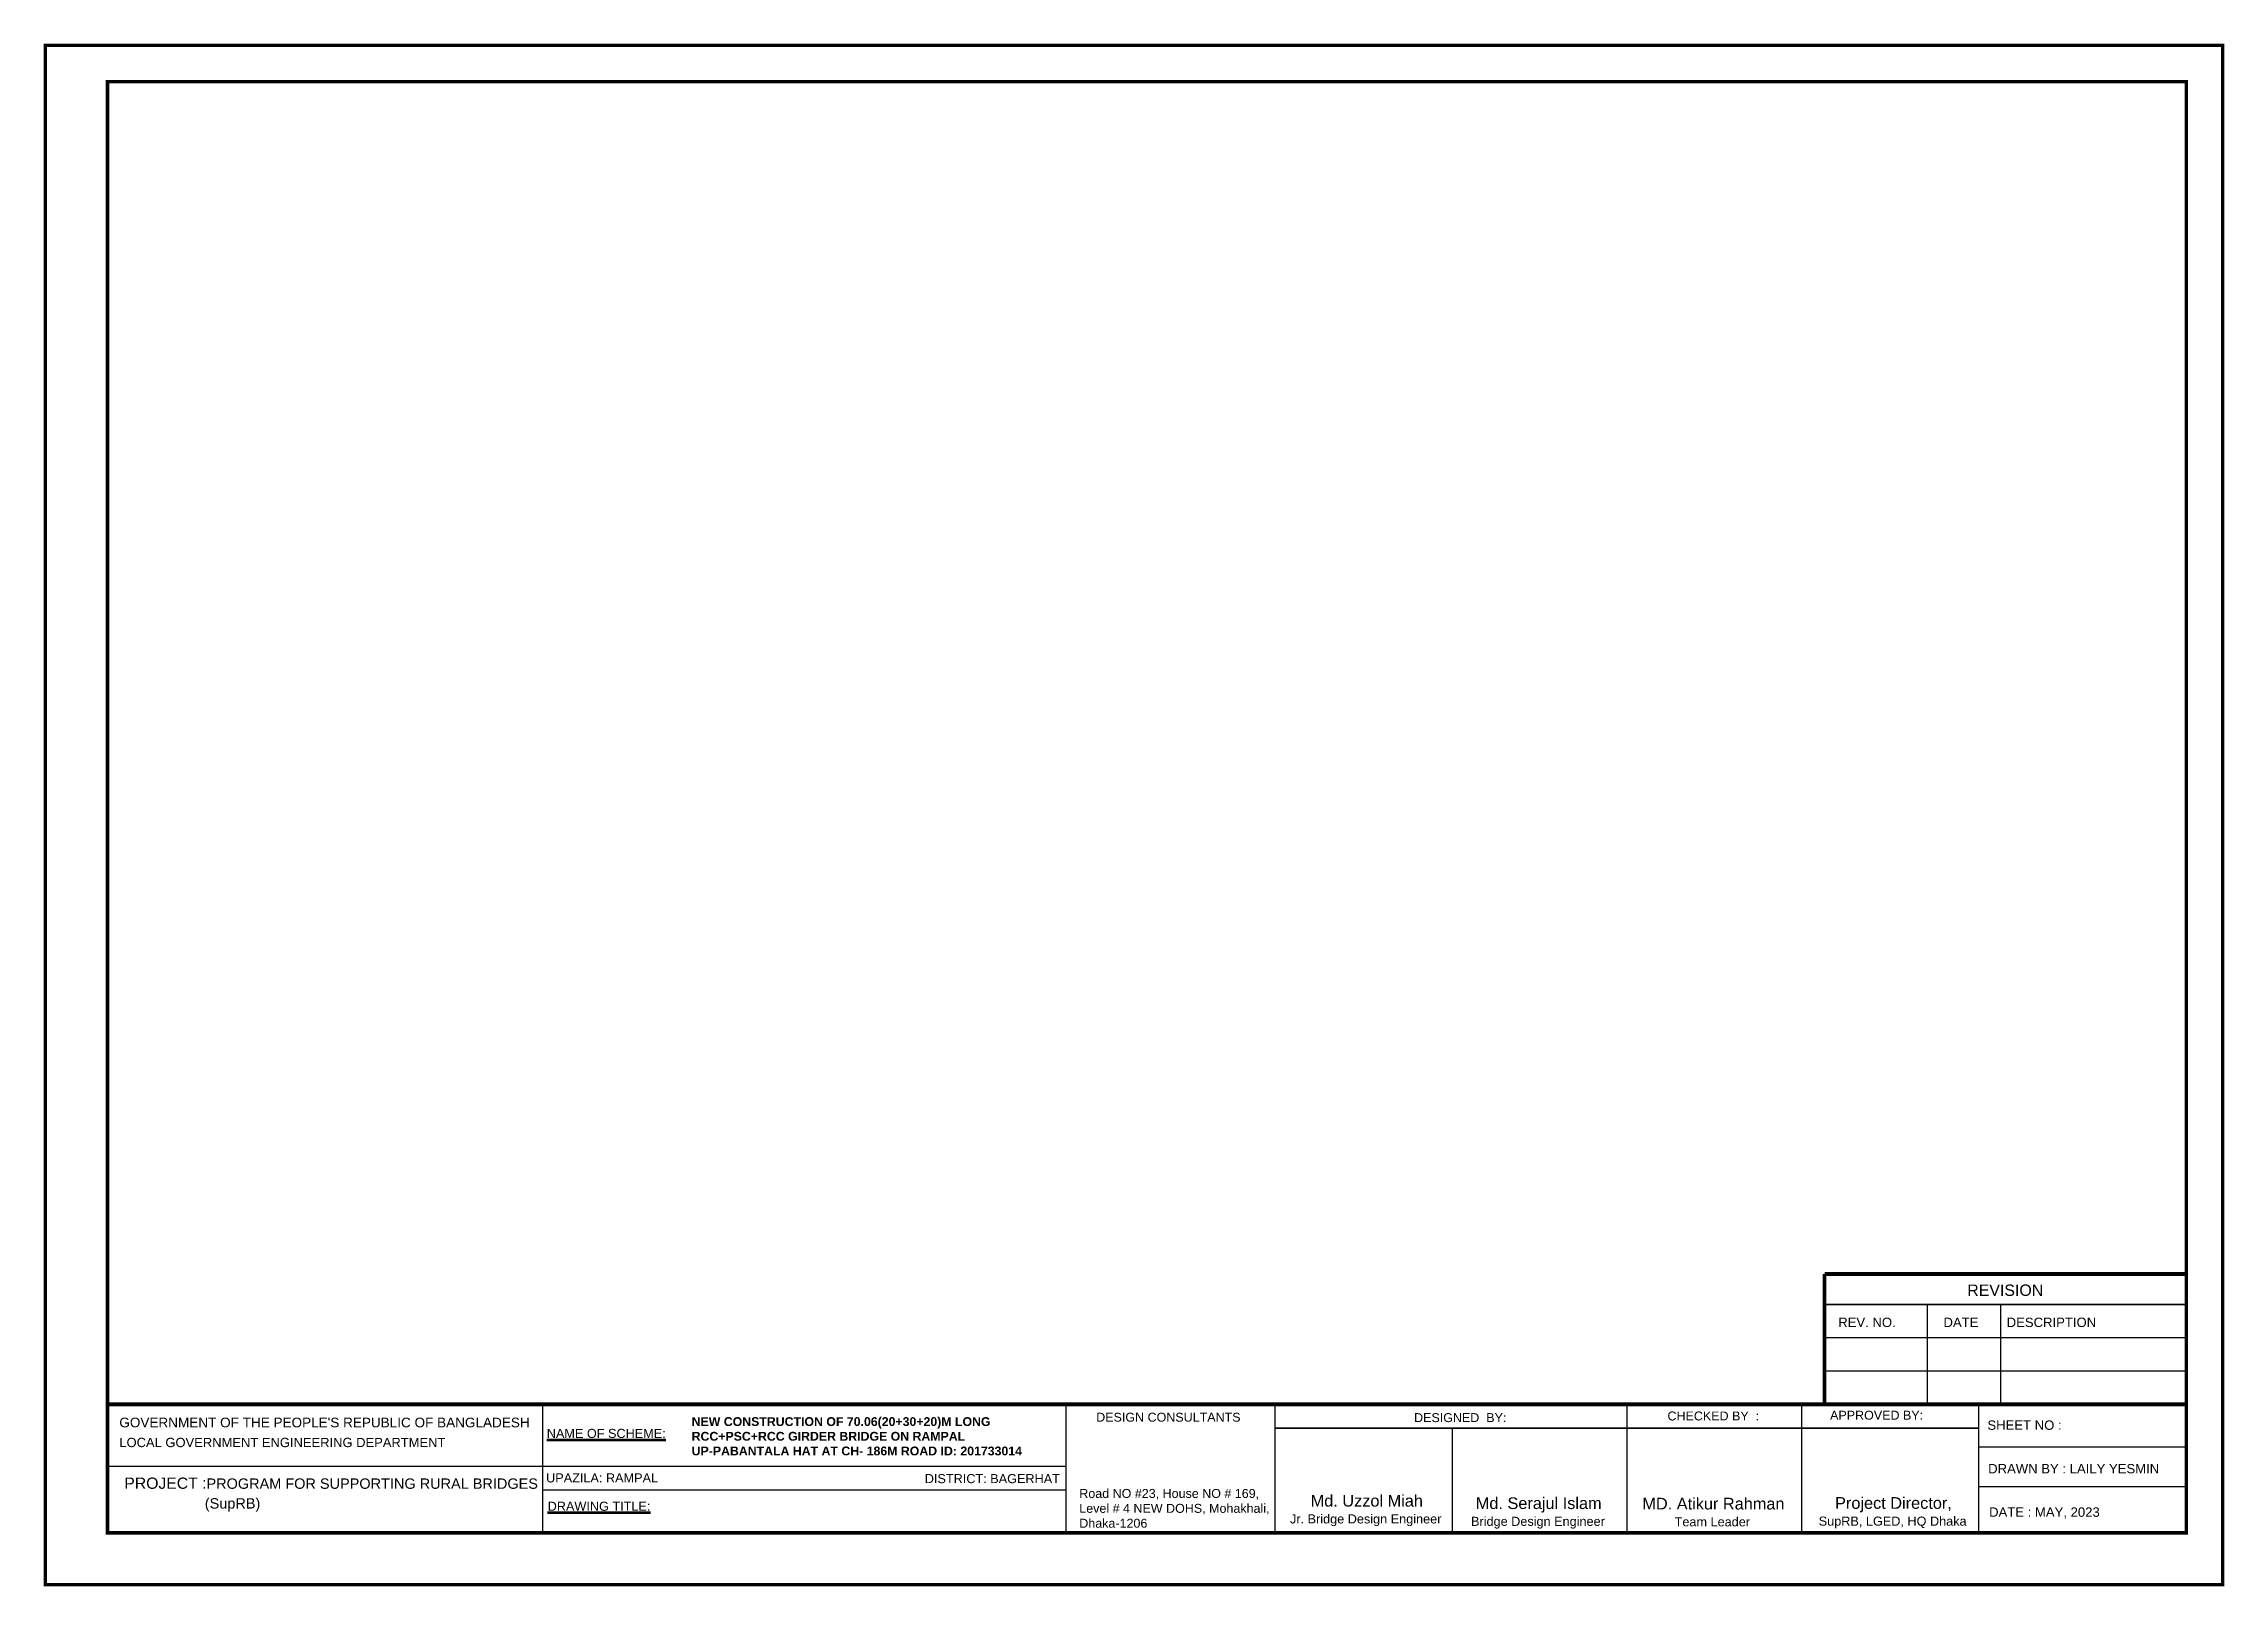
# Model space of a CAD drawing. Header units: millimetres. Extents: x -9 to 412, y 0 to 297.
import ezdxf

# ---------------------------------------------------------------- set-up
doc = ezdxf.new("R2010")
doc.units = ezdxf.units.MM
doc.header["$LTSCALE"] = 4
doc.layers.add('Border', color=7, linetype='Continuous', lineweight=40)
doc.layers.add('Text', color=32, linetype='Continuous', lineweight=25)
doc.styles.add('ROMANS', font='arial.ttf', dxfattribs={"height": 200})
doc.styles.add('text', font='arial.ttf', dxfattribs={"height": 1.5})

msp = doc.modelspace()

# ---------------------------------------------------------------- linework, layer by layer
at = {"layer": 'Border', "color": 7, "ltscale": 10, "const_width": 0.663}
msp.add_lwpolyline([(3.37, 290.12), (404.45, 290.12), (404.45, 10.12), (3.37, 10.12)], close=True, dxfattribs=at)
at = {"layer": 'Border', "color": 7, "ltscale": 10}
for points, const_width in [([(334.65, 60.07), (334.65, 34.92)], 0.724), ([(334.65, 60.07), (404.45, 60.07)], 0.724), ([(334.65, 54.18), (404.45, 54.18)], 0.258), ([(354.5, 54.18), (354.5, 34.92)], 0.258), ([(368.62, 54.27), (368.62, 34.92)], 0.258), ([(334.65, 47.76), (404.45, 47.76)], 0.258), ([(334.65, 41.34), (404.45, 41.34)], 0.258), ([(404.45, 34.92), (3.37, 34.92)], 0.724), ([(87.33, 34.92), (87.33, 10.12)], 0.258), ([(188.31, 34.79), (188.31, 9.99)], 0.258), ([(228.61, 34.92), (228.61, 10.12)], 0.258), ([(296.51, 34.92), (296.51, 10.12)], 0.258), ([(330.2, 34.92), (330.2, 10.12)], 0.258), ([(364.4, 34.92), (364.4, 10.12)], 0.258), ([(228.61, 30.32), (364.4, 30.32)], 0.258), ([(262.81, 30.32), (262.81, 10.12)], 0.258), ([(364.4, 26.69), (404.45, 26.69)], 0.258), ([(3.37, 22.93), (188.31, 22.93)], 0.258), ([(188.31, 18.37), (87.33, 18.37)], 0.258), ([(364.4, 19.03), (404.45, 19.03)], 0.258), ([(404.45, 10.12), (3.37, 10.12)], 0.724)]:
    msp.add_lwpolyline(points, dxfattribs=dict(at, const_width=const_width))
at = {"layer": 'Defpoints', "color": 7, "ltscale": 10, "const_width": 0.663}
msp.add_lwpolyline([(-8.63, 297.12), (411.45, 297.12), (411.45, 0.12), (-8.63, 0.12)], close=True, dxfattribs=at)

# ---------------------------------------------------------------- texts
at = {"color": 7, "lineweight": 53, "ltscale": 30, "style": 'ROMANS'}
for s, p in [('UPAZILA: RAMPAL', (87.99, 19.85)), ('DISTRICT: BAGERHAT       ', (161.05, 19.71))]:
    msp.add_text(s, height=1.75, dxfattribs=at).set_placement(p)
at = {"color": 7, "lineweight": 15, "ltscale": 30, "insert": (116.07, 32.44), "char_height": 1.7, "width": 69.3349, "attachment_point": 1, "style": 'ROMANS'}
msp.add_mtext('{\\fArial|b1|i0|c0|p34;\\C256;NEW CONSTRUCTION OF 70.06(20+30+20)M LONG RCC+PSC+RCC GIRDER BRIDGE ON RAMPAL UP-PABANTALA HAT AT CH- 186M ROAD ID: 201733014}', dxfattribs=at)
at = {"layer": 'Text', "color": 7, "lineweight": 53, "ltscale": 30, "style": 'ROMANS'}
for s, height, p in [('REVISION', 2.197, (362.17, 55.84)), ('REV. NO.', 1.809, (337.28, 49.83)), ('DATE', 1.809, (357.59, 49.83)), ('DESCRIPTION', 1.809, (369.78, 49.83)), ('SHEET NO : ', 1.809, (366.06, 30)), ('DRAWN BY : LAILY YESMIN', 1.809, (366.21, 21.6))]:
    msp.add_text(s, height=height, rotation=360, dxfattribs=at).set_placement(p)
at = {"layer": 'Text', "color": 7, "style": 'text'}
for s, p in [('DESIGNED  BY:', (255.45, 31.49)), ('CHECKED BY  :     ', (304.34, 31.81))]:
    msp.add_text(s, height=1.7253, rotation=359.9976, dxfattribs=at).set_placement(p)
at = {"layer": 'Text', "color": 7, "char_height": 1.7253, "attachment_point": 1, "rotation": 359.9976, "style": 'text'}
for s, insert, width in [('APPROVED BY:', (335.71, 33.68), 91.7452), ('DESIGN CONSULTANTS\\P', (194.12, 33.3), 31.3525), ('Road NO #23, House NO # 169,\\PLevel # 4 NEW DOHS, Mohakhali,\\PDhaka-1206', (190.86, 18.59), 36.6471), ('\\pi5.05264;{\\H1.30409x;Project Director,\\P\\pi1.89783;\\H0.77778x;SupRB, LGED, HQ Dhaka}', (331.62, 17.01), 32.1158)]:
    msp.add_mtext(s, dxfattribs=dict(at, insert=insert, width=width))
at = {"layer": 'Text', "color": 7, "linetype": 'Continuous', "ltscale": 0.1, "insert": (5.65, 32.35), "char_height": 1.87, "width": 79.2398, "attachment_point": 1, "line_spacing_factor": 1.25, "style": 'ROMANS'}
msp.add_mtext("GOVERNMENT OF THE PEOPLE'S REPUBLIC OF BANGLADESH \\H1.7895;LOCAL GOVERNMENT ENGINEERING DEPARTMENT", dxfattribs=at)
at = {"layer": 'Text', "color": 7, "lineweight": 53, "ltscale": 30, "char_height": 1.75, "width": 34.758, "attachment_point": 1, "style": 'ROMANS'}
for s, insert in [('\\pt24.5;{\\LNAME OF SCHEME:} ', (88.12, 30.18)), ('\\pt24.5;{\\LDRAWING TITLE:}', (88.29, 16.13))]:
    msp.add_mtext(s, dxfattribs=dict(at, insert=insert))
at = {"layer": 'Text', "insert": (6.62, 17.5), "char_height": 1.749, "width": 105.9214, "attachment_point": 4, "line_spacing_factor": 1.1, "style": 'ROMANS'}
msp.add_mtext('{\\H1.2421x;PROJECT :\\H0.92061x;PROGRAM FOR SUPPORTING RURAL BRIDGES\\P                    (SupRB)}', dxfattribs=at)
at = {"layer": 'Text', "color": 7, "linetype": 'Continuous', "ltscale": 0.1, "char_height": 1.7038, "attachment_point": 1, "rotation": 359.9976, "style": 'text'}
for s, insert, width in [('\\pi7.52746;{\\H1.32056x;Md. Uzzol Miah\\P\\pi3.54148;\\H0.77778x;Jr. Bridge Design Engineer}', (227.97, 17.44), 36.2672), ('\\pi9.87521;{\\H1.32056x;Md. Serajul Islam\\P\\pi8.9595,t31.1092;\\H0.77778x;Bridge Design Engineer}', (257.48, 16.97), 43.5949), ('\\pi0.89381;{\\H1.32056x;MD. Atikur Rahman\\P\\pi7.1223;\\H0.77778x;Team Leader}', (298.6, 16.88), 28.7615)]:
    msp.add_mtext(s, dxfattribs=dict(at, insert=insert, width=width))
at = {"layer": 'Text', "color": 7, "linetype": 'Continuous', "ltscale": 0.1, "insert": (366.39, 15.03), "char_height": 1.809, "width": 35.0154, "attachment_point": 1, "style": 'ROMANS'}
msp.add_mtext('DATE : MAY, 2023', dxfattribs=at)

doc.saveas('drawing.dxf')
